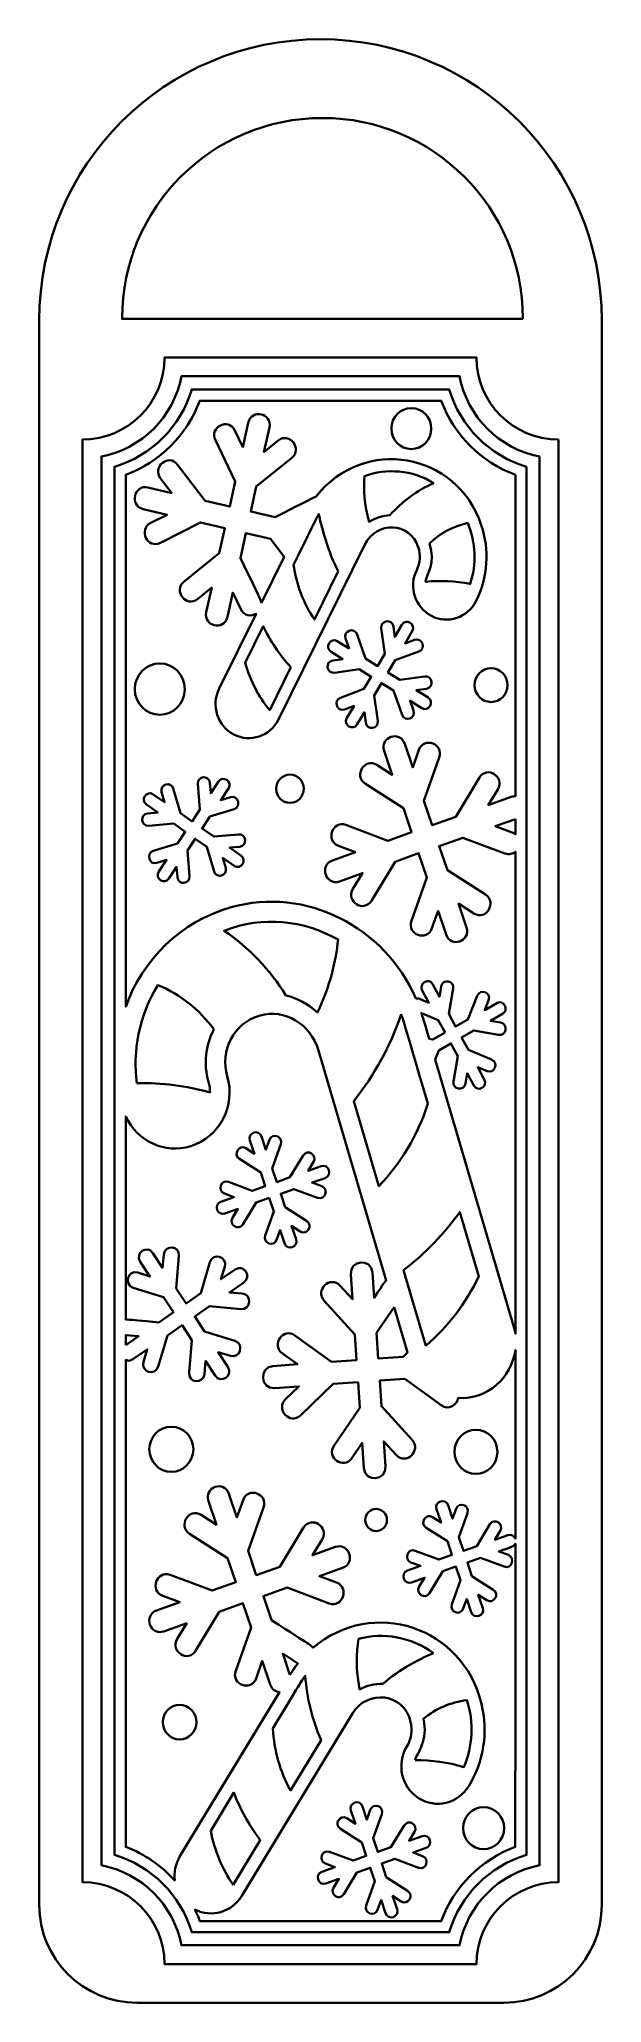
# Model space of a CAD drawing. Header units: inches. Extents: x 0.07 to 0.93, y -3 to 0.
import ezdxf

# ---------------------------------------------------------------- set-up
doc = ezdxf.new("R2010")
doc.units = ezdxf.units.IN
doc.header["$MEASUREMENT"] = 0
doc.layers.add('6 Christmas Keychain', color=7, linetype='Continuous', lineweight=0)

msp = doc.modelspace()

# ---------------------------------------------------------------- linework, layer by layer
at = {"layer": '6 Christmas Keychain', "color": 240, "lineweight": 35, "true_color": 0xe6203f}
for points, knots in [([(0.5, 0), (0.5, 0), (0.5, 0), (0.5, 0), (0.2628, 0), (0.0705, -0.1923), (0.0705, -0.4295), (0.0705, -0.4295), (0.0705, -2.8506), (0.0705, -2.8506), (0.0705, -2.9331), (0.1374, -3), (0.2199, -3), (0.2199, -3), (0.7801, -3), (0.7801, -3), (0.8626, -3), (0.9295, -2.9331), (0.9295, -2.8506), (0.9295, -2.8506), (0.9295, -0.4295), (0.9295, -0.4295), (0.9295, -0.1923), (0.7372, 0), (0.5, 0)], [0, 0, 0, 0, 1, 1, 1, 2, 2, 2, 3, 3, 3, 4, 4, 4, 5, 5, 5, 6, 6, 6, 7, 7, 7, 8, 8, 8, 8]), ([(0.8091, -0.4274), (0.8091, -0.4274), (0.1971, -0.4274), (0.1971, -0.4274), (0.1971, -0.427), (0.1971, -0.4267), (0.1971, -0.4263), (0.1971, -0.2573), (0.3341, -0.1203), (0.5031, -0.1203), (0.6721, -0.1203), (0.8091, -0.2573), (0.8091, -0.4263), (0.8091, -0.4267), (0.8091, -0.427), (0.8091, -0.4274)], [0, 0, 0, 0, 1, 1, 1, 2, 2, 2, 3, 3, 3, 4, 4, 4, 5, 5, 5, 5])]:
    msp.add_open_spline(points, degree=3, knots=knots, dxfattribs=at)
at = {"layer": '6 Christmas Keychain', "color": 18, "lineweight": 35, "true_color": 0x000000}
for points, knots in [([(0.8633, -0.6115), (0.8633, -0.6115), (0.8633, -2.8159), (0.8633, -2.8159), (0.7943, -2.8159), (0.7383, -2.8719), (0.7383, -2.9409), (0.7383, -2.9409), (0.2617, -2.9409), (0.2617, -2.9409), (0.2617, -2.8719), (0.2057, -2.8159), (0.1367, -2.8159), (0.1367, -2.8159), (0.1367, -0.6115), (0.1367, -0.6115), (0.2057, -0.6115), (0.2617, -0.5555), (0.2617, -0.4864), (0.2617, -0.4864), (0.7383, -0.4864), (0.7383, -0.4864), (0.7383, -0.5555), (0.7943, -0.6115), (0.8633, -0.6115)], [0, 0, 0, 0, 1, 1, 1, 2, 2, 2, 3, 3, 3, 4, 4, 4, 5, 5, 5, 6, 6, 6, 7, 7, 7, 8, 8, 8, 8]), ([(0.8347, -0.6374), (0.773, -0.6257), (0.7241, -0.5769), (0.7124, -0.515), (0.7124, -0.515), (0.2876, -0.515), (0.2876, -0.515), (0.2759, -0.5769), (0.2271, -0.6257), (0.1653, -0.6374), (0.1653, -0.6374), (0.1653, -2.79), (0.1653, -2.79), (0.2271, -2.8017), (0.2759, -2.8505), (0.2876, -2.9123), (0.2876, -2.9123), (0.7124, -2.9123), (0.7124, -2.9123), (0.7241, -2.8505), (0.773, -2.8017), (0.8347, -2.79), (0.8347, -2.79), (0.8347, -0.6374), (0.8347, -0.6374)], [0, 0, 0, 0, 1, 1, 1, 2, 2, 2, 3, 3, 3, 4, 4, 4, 5, 5, 5, 6, 6, 6, 7, 7, 7, 8, 8, 8, 8]), ([(0.8147, -0.6531), (0.8147, -0.6531), (0.8147, -2.7742), (0.8147, -2.7742), (0.7582, -2.7908), (0.7132, -2.8358), (0.6966, -2.8923), (0.6966, -2.8923), (0.3034, -2.8923), (0.3034, -2.8923), (0.2868, -2.8358), (0.2418, -2.7908), (0.1853, -2.7742), (0.1853, -2.7742), (0.1853, -0.6531), (0.1853, -0.6531), (0.2418, -0.6366), (0.2868, -0.5916), (0.3034, -0.5351), (0.3034, -0.5351), (0.6966, -0.5351), (0.6966, -0.5351), (0.7132, -0.5916), (0.7582, -0.6366), (0.8147, -0.6531)], [0, 0, 0, 0, 1, 1, 1, 2, 2, 2, 3, 3, 3, 4, 4, 4, 5, 5, 5, 6, 6, 6, 7, 7, 7, 8, 8, 8, 8]), ([(0.7976, -0.6655), (0.7455, -0.6462), (0.7036, -0.6043), (0.6843, -0.5522), (0.6843, -0.5522), (0.3157, -0.5522), (0.3157, -0.5522), (0.2964, -0.6043), (0.2545, -0.6462), (0.2025, -0.6655), (0.2025, -0.7566), (0.2025, -1.1077), (0.2025, -1.4783), (0.2282, -1.4067), (0.2858, -1.3481), (0.3636, -1.3262), (0.4775, -1.2941), (0.5978, -1.3558), (0.6457, -1.4656), (0.6493, -1.4648), (0.6513, -1.4662), (0.6656, -1.4721), (0.6656, -1.4721), (0.6554, -1.4533), (0.6554, -1.4533), (0.6495, -1.4424), (0.6657, -1.4331), (0.6716, -1.4441), (0.6716, -1.4441), (0.6818, -1.4629), (0.6818, -1.4629), (0.6818, -1.4629), (0.6845, -1.4472), (0.6845, -1.4472), (0.6866, -1.4349), (0.7048, -1.4382), (0.7027, -1.4505), (0.7027, -1.4505), (0.696, -1.4893), (0.696, -1.4893), (0.696, -1.4893), (0.7064, -1.5085), (0.7064, -1.5085), (0.7064, -1.5085), (0.7251, -1.4978), (0.7251, -1.4978), (0.7251, -1.4978), (0.7394, -1.4613), (0.7394, -1.4613), (0.744, -1.4496), (0.7612, -1.4568), (0.7566, -1.4684), (0.7566, -1.4684), (0.7508, -1.4832), (0.7508, -1.4832), (0.7508, -1.4832), (0.7691, -1.4727), (0.7691, -1.4727), (0.7798, -1.4666), (0.7888, -1.4832), (0.7781, -1.4893), (0.7781, -1.4893), (0.7598, -1.4998), (0.7598, -1.4998), (0.7598, -1.4998), (0.7751, -1.5025), (0.7751, -1.5025), (0.7871, -1.5047), (0.7839, -1.5234), (0.7719, -1.5213), (0.7719, -1.5213), (0.7341, -1.5144), (0.7341, -1.5144), (0.7341, -1.5144), (0.7154, -1.5251), (0.7154, -1.5251), (0.7154, -1.5251), (0.7258, -1.5443), (0.7258, -1.5443), (0.7258, -1.5443), (0.7614, -1.5589), (0.7614, -1.5589), (0.7727, -1.5636), (0.7658, -1.5812), (0.7545, -1.5766), (0.7545, -1.5766), (0.7401, -1.5706), (0.7401, -1.5706), (0.7401, -1.5706), (0.7502, -1.5894), (0.7502, -1.5894), (0.7562, -1.6004), (0.74, -1.6096), (0.7341, -1.5986), (0.7341, -1.5986), (0.7239, -1.5798), (0.7239, -1.5798), (0.7239, -1.5798), (0.7212, -1.5955), (0.7212, -1.5955), (0.7191, -1.6079), (0.7009, -1.6046), (0.703, -1.5922), (0.703, -1.5922), (0.7096, -1.5535), (0.7096, -1.5535), (0.7096, -1.5535), (0.6992, -1.5343), (0.6992, -1.5343), (0.6992, -1.5343), (0.6805, -1.545), (0.6805, -1.545), (0.6805, -1.545), (0.6752, -1.5586), (0.6752, -1.5586), (0.6752, -1.5586), (0.795, -1.9658), (0.795, -1.9658), (0.7962, -1.9698), (0.797, -1.9738), (0.7976, -1.9778), (0.7976, -1.7384), (0.7976, -1.4806), (0.7976, -1.2413), (0.7936, -1.2448), (0.7881, -1.2463), (0.7816, -1.2439), (0.7816, -1.2439), (0.7173, -1.2199), (0.7173, -1.2199), (0.7173, -1.2199), (0.6812, -1.2327), (0.6812, -1.2327), (0.6812, -1.2327), (0.6937, -1.2697), (0.6937, -1.2697), (0.6937, -1.2697), (0.7518, -1.3068), (0.7518, -1.3068), (0.7703, -1.3187), (0.7528, -1.3475), (0.7343, -1.3357), (0.7343, -1.3357), (0.7108, -1.3206), (0.7108, -1.3206), (0.7108, -1.3206), (0.723, -1.3569), (0.723, -1.3569), (0.7301, -1.3781), (0.6989, -1.3892), (0.6917, -1.368), (0.6917, -1.368), (0.6795, -1.3317), (0.6795, -1.3317), (0.6795, -1.3317), (0.6701, -1.3584), (0.6701, -1.3584), (0.6626, -1.3795), (0.6315, -1.3679), (0.639, -1.3468), (0.639, -1.3468), (0.6624, -1.2808), (0.6624, -1.2808), (0.6624, -1.2808), (0.6499, -1.2437), (0.6499, -1.2437), (0.6499, -1.2437), (0.6138, -1.2566), (0.6138, -1.2566), (0.6138, -1.2566), (0.5777, -1.3162), (0.5777, -1.3162), (0.5661, -1.3353), (0.5381, -1.3173), (0.5496, -1.2983), (0.5496, -1.2983), (0.5642, -1.2741), (0.5642, -1.2741), (0.5642, -1.2741), (0.5289, -1.2867), (0.5289, -1.2867), (0.5082, -1.294), (0.4974, -1.2619), (0.5181, -1.2546), (0.5181, -1.2546), (0.5534, -1.2421), (0.5534, -1.2421), (0.5534, -1.2421), (0.5274, -1.2324), (0.5274, -1.2324), (0.5069, -1.2247), (0.5182, -1.1928), (0.5387, -1.2004), (0.5387, -1.2004), (0.603, -1.2245), (0.603, -1.2245), (0.603, -1.2245), (0.6391, -1.2117), (0.6391, -1.2117), (0.6391, -1.2117), (0.6267, -1.1746), (0.6267, -1.1746), (0.6267, -1.1746), (0.5685, -1.1375), (0.5685, -1.1375), (0.55, -1.1256), (0.5675, -1.0969), (0.586, -1.1087), (0.586, -1.1087), (0.6095, -1.1237), (0.6095, -1.1237), (0.6095, -1.1237), (0.5973, -1.0874), (0.5973, -1.0874), (0.5902, -1.0662), (0.6214, -1.0551), (0.6286, -1.0763), (0.6286, -1.0763), (0.6408, -1.1126), (0.6408, -1.1126), (0.6408, -1.1126), (0.6502, -1.0859), (0.6502, -1.0859), (0.6577, -1.0649), (0.6888, -1.0764), (0.6813, -1.0975), (0.6813, -1.0975), (0.6579, -1.1635), (0.6579, -1.1635), (0.6579, -1.1635), (0.6704, -1.2006), (0.6704, -1.2006), (0.6704, -1.2006), (0.7065, -1.1878), (0.7065, -1.1878), (0.7065, -1.1878), (0.7426, -1.1281), (0.7426, -1.1281), (0.7542, -1.1091), (0.7822, -1.1271), (0.7707, -1.1461), (0.7707, -1.1461), (0.7561, -1.1702), (0.7561, -1.1702), (0.7561, -1.1702), (0.7914, -1.1577), (0.7914, -1.1577), (0.7936, -1.1569), (0.7956, -1.1566), (0.7976, -1.1567), (0.7976, -0.9728), (0.7976, -0.803), (0.7976, -0.6655)], [0, 0, 0, 0, 1, 1, 1, 2, 2, 2, 3, 3, 3, 4, 4, 4, 5, 5, 5, 6, 6, 6, 7, 7, 7, 8, 8, 8, 9, 9, 9, 10, 10, 10, 11, 11, 11, 12, 12, 12, 13, 13, 13, 14, 14, 14, 15, 15, 15, 16, 16, 16, 17, 17, 17, 18, 18, 18, 19, 19, 19, 20, 20, 20, 21, 21, 21, 22, 22, 22, 23, 23, 23, 24, 24, 24, 25, 25, 25, 26, 26, 26, 27, 27, 27, 28, 28, 28, 29, 29, 29, 30, 30, 30, 31, 31, 31, 32, 32, 32, 33, 33, 33, 34, 34, 34, 35, 35, 35, 36, 36, 36, 37, 37, 37, 38, 38, 38, 39, 39, 39, 40, 40, 40, 41, 41, 41, 42, 42, 42, 43, 43, 43, 44, 44, 44, 45, 45, 45, 46, 46, 46, 47, 47, 47, 48, 48, 48, 49, 49, 49, 50, 50, 50, 51, 51, 51, 52, 52, 52, 53, 53, 53, 54, 54, 54, 55, 55, 55, 56, 56, 56, 57, 57, 57, 58, 58, 58, 59, 59, 59, 60, 60, 60, 61, 61, 61, 62, 62, 62, 63, 63, 63, 64, 64, 64, 65, 65, 65, 66, 66, 66, 67, 67, 67, 68, 68, 68, 69, 69, 69, 70, 70, 70, 71, 71, 71, 72, 72, 72, 73, 73, 73, 74, 74, 74, 75, 75, 75, 76, 76, 76, 77, 77, 77, 78, 78, 78, 79, 79, 79, 80, 80, 80, 81, 81, 81, 82, 82, 82, 83, 83, 83, 84, 84, 84, 84]), ([(0.7455, -0.7422), (0.7584, -0.7806), (0.7556, -0.8218), (0.7377, -0.8581), (0.725, -0.8838), (0.6944, -0.8941), (0.6694, -0.8811), (0.6444, -0.8681), (0.6343, -0.8367), (0.647, -0.811), (0.6524, -0.8), (0.6532, -0.7876), (0.6494, -0.776), (0.6366, -0.7376), (0.5857, -0.7354), (0.5675, -0.7722), (0.5675, -0.7722), (0.4359, -1.0392), (0.4359, -1.0392), (0.4232, -1.0649), (0.3926, -1.0752), (0.3676, -1.0622), (0.3426, -1.0493), (0.3325, -1.0178), (0.3452, -0.9921), (0.3452, -0.9921), (0.4016, -0.8777), (0.4016, -0.8777), (0.3941, -0.8822), (0.3834, -0.8814), (0.3784, -0.8708), (0.3784, -0.8708), (0.3661, -0.8453), (0.3661, -0.8453), (0.3661, -0.8453), (0.3578, -0.8827), (0.3578, -0.8827), (0.353, -0.9046), (0.3207, -0.8971), (0.3256, -0.8752), (0.3256, -0.8752), (0.3339, -0.8378), (0.3339, -0.8378), (0.3339, -0.8378), (0.3121, -0.8554), (0.3121, -0.8554), (0.295, -0.8692), (0.2745, -0.8425), (0.2917, -0.8286), (0.2917, -0.8286), (0.3455, -0.7853), (0.3455, -0.7853), (0.3455, -0.7853), (0.354, -0.747), (0.354, -0.747), (0.354, -0.747), (0.3167, -0.7383), (0.3167, -0.7383), (0.3167, -0.7383), (0.2554, -0.7694), (0.2554, -0.7694), (0.2358, -0.7793), (0.2212, -0.7488), (0.2407, -0.739), (0.2407, -0.739), (0.2656, -0.7264), (0.2656, -0.7264), (0.2656, -0.7264), (0.2291, -0.7179), (0.2291, -0.7179), (0.2078, -0.7129), (0.2151, -0.6798), (0.2364, -0.6848), (0.2364, -0.6848), (0.2729, -0.6933), (0.2729, -0.6933), (0.2729, -0.6933), (0.2558, -0.6709), (0.2558, -0.6709), (0.2423, -0.6534), (0.2683, -0.6323), (0.2818, -0.65), (0.2818, -0.65), (0.3241, -0.7052), (0.3241, -0.7052), (0.3241, -0.7052), (0.3613, -0.7139), (0.3613, -0.7139), (0.3613, -0.7139), (0.3698, -0.6757), (0.3698, -0.6757), (0.3698, -0.6757), (0.3395, -0.6127), (0.3395, -0.6127), (0.3299, -0.5925), (0.3595, -0.5776), (0.3692, -0.5977), (0.3692, -0.5977), (0.3814, -0.6232), (0.3814, -0.6232), (0.3814, -0.6232), (0.3897, -0.5858), (0.3897, -0.5858), (0.3946, -0.5638), (0.4268, -0.5714), (0.4219, -0.5933), (0.4219, -0.5933), (0.4137, -0.6307), (0.4137, -0.6307), (0.4137, -0.6307), (0.4354, -0.6131), (0.4354, -0.6131), (0.4526, -0.5993), (0.473, -0.626), (0.4559, -0.6399), (0.4559, -0.6399), (0.402, -0.6832), (0.402, -0.6832), (0.402, -0.6832), (0.3936, -0.7215), (0.3936, -0.7215), (0.3936, -0.7215), (0.4308, -0.7301), (0.4308, -0.7301), (0.501, -0.6946), (0.4914, -0.6994), (0.4935, -0.6985), (0.5659, -0.6062), (0.7081, -0.63), (0.7455, -0.7422)], [0, 0, 0, 0, 1, 1, 1, 2, 2, 2, 3, 3, 3, 4, 4, 4, 5, 5, 5, 6, 6, 6, 7, 7, 7, 8, 8, 8, 9, 9, 9, 10, 10, 10, 11, 11, 11, 12, 12, 12, 13, 13, 13, 14, 14, 14, 15, 15, 15, 16, 16, 16, 17, 17, 17, 18, 18, 18, 19, 19, 19, 20, 20, 20, 21, 21, 21, 22, 22, 22, 23, 23, 23, 24, 24, 24, 25, 25, 25, 26, 26, 26, 27, 27, 27, 28, 28, 28, 29, 29, 29, 30, 30, 30, 31, 31, 31, 32, 32, 32, 33, 33, 33, 34, 34, 34, 35, 35, 35, 36, 36, 36, 37, 37, 37, 38, 38, 38, 39, 39, 39, 40, 40, 40, 41, 41, 41, 42, 42, 42, 43, 43, 43, 43]), ([(0.6387, -0.6261), (0.6555, -0.6261), (0.6692, -0.6121), (0.6692, -0.5948), (0.6692, -0.5775), (0.6555, -0.5635), (0.6387, -0.5635), (0.6219, -0.5635), (0.6082, -0.5775), (0.6082, -0.5948), (0.6082, -0.6121), (0.6219, -0.6261), (0.6387, -0.6261)], [0, 0, 0, 0, 1, 1, 1, 2, 2, 2, 3, 3, 3, 4, 4, 4, 4]), ([(0.6729, -0.6781), (0.6394, -0.6578), (0.6013, -0.6553), (0.567, -0.6674), (0.5657, -0.687), (0.5669, -0.7113), (0.5745, -0.7375), (0.584, -0.7313), (0.595, -0.7277), (0.6061, -0.7272), (0.6249, -0.7061), (0.6471, -0.6896), (0.6729, -0.6781)], [0, 0, 0, 0, 1, 1, 1, 2, 2, 2, 3, 3, 3, 4, 4, 4, 4]), ([(0.5271, -0.8129), (0.5123, -0.7854), (0.4997, -0.7393), (0.4974, -0.7253), (0.4938, -0.7315), (0.4959, -0.7276), (0.4589, -0.8028), (0.4631, -0.8328), (0.4738, -0.8615), (0.4907, -0.8867), (0.4907, -0.8867), (0.5271, -0.8129), (0.5271, -0.8129)], [0, 0, 0, 0, 1, 1, 1, 2, 2, 2, 3, 3, 3, 4, 4, 4, 4]), ([(0.7249, -0.739), (0.7023, -0.7441), (0.683, -0.7545), (0.6666, -0.7702), (0.6765, -0.8003), (0.6621, -0.8173), (0.6602, -0.8288), (0.6832, -0.8266), (0.7056, -0.8277), (0.7286, -0.8323), (0.7386, -0.8021), (0.7375, -0.7694), (0.7249, -0.739)], [0, 0, 0, 0, 1, 1, 1, 2, 2, 2, 3, 3, 3, 4, 4, 4, 4]), ([(0.4097, -0.8613), (0.4097, -0.8613), (0.4445, -0.7907), (0.4445, -0.7907), (0.4445, -0.7907), (0.4235, -0.7633), (0.4235, -0.7633), (0.4235, -0.7633), (0.3862, -0.7546), (0.3862, -0.7546), (0.3862, -0.7546), (0.3778, -0.7928), (0.3778, -0.7928), (0.4106, -0.8611), (0.409, -0.8569), (0.4097, -0.8613)], [0, 0, 0, 0, 1, 1, 1, 2, 2, 2, 3, 3, 3, 4, 4, 4, 5, 5, 5, 5]), ([(0.4548, -0.9596), (0.4368, -0.9396), (0.4231, -0.9187), (0.4125, -0.8968), (0.4125, -0.8968), (0.385, -0.9526), (0.385, -0.9526), (0.3925, -0.9795), (0.405, -1.0038), (0.4225, -1.025), (0.4225, -1.025), (0.4548, -0.9596), (0.4548, -0.9596)], [0, 0, 0, 0, 1, 1, 1, 2, 2, 2, 3, 3, 3, 4, 4, 4, 4]), ([(0.6591, -0.9735), (0.6591, -0.9735), (0.6212, -0.9789), (0.6212, -0.9789), (0.6212, -0.9789), (0.6029, -0.9675), (0.6029, -0.9675), (0.6029, -0.9675), (0.614, -0.9487), (0.614, -0.9487), (0.614, -0.9487), (0.65, -0.9355), (0.65, -0.9355), (0.6616, -0.9312), (0.6553, -0.9134), (0.6438, -0.9176), (0.6438, -0.9176), (0.6292, -0.923), (0.6292, -0.923), (0.6292, -0.923), (0.64, -0.9046), (0.64, -0.9046), (0.6464, -0.8938), (0.6306, -0.884), (0.6242, -0.8947), (0.6242, -0.8947), (0.6134, -0.9131), (0.6134, -0.9131), (0.6134, -0.9131), (0.6113, -0.8973), (0.6113, -0.8973), (0.6096, -0.8849), (0.5912, -0.8875), (0.5929, -0.9), (0.5929, -0.9), (0.5981, -0.9389), (0.5981, -0.9389), (0.5981, -0.9389), (0.5871, -0.9577), (0.5871, -0.9577), (0.5871, -0.9577), (0.5688, -0.9463), (0.5688, -0.9463), (0.5688, -0.9463), (0.5558, -0.9093), (0.5558, -0.9093), (0.5517, -0.8975), (0.5343, -0.9039), (0.5384, -0.9157), (0.5384, -0.9157), (0.5436, -0.9307), (0.5436, -0.9307), (0.5436, -0.9307), (0.5257, -0.9196), (0.5257, -0.9196), (0.5153, -0.913), (0.5057, -0.9293), (0.5161, -0.9358), (0.5161, -0.9358), (0.534, -0.9469), (0.534, -0.9469), (0.534, -0.9469), (0.5187, -0.9491), (0.5187, -0.9491), (0.5066, -0.9508), (0.5091, -0.9696), (0.5212, -0.968), (0.5212, -0.968), (0.5592, -0.9626), (0.5592, -0.9626), (0.5592, -0.9626), (0.5775, -0.9739), (0.5775, -0.9739), (0.5775, -0.9739), (0.5664, -0.9927), (0.5664, -0.9927), (0.5664, -0.9927), (0.5303, -1.006), (0.5303, -1.006), (0.5188, -1.0102), (0.5251, -1.0281), (0.5366, -1.0239), (0.5366, -1.0239), (0.5512, -1.0185), (0.5512, -1.0185), (0.5512, -1.0185), (0.5403, -1.0369), (0.5403, -1.0369), (0.534, -1.0476), (0.5498, -1.0575), (0.5562, -1.0467), (0.5562, -1.0467), (0.567, -1.0283), (0.567, -1.0283), (0.567, -1.0283), (0.5691, -1.0441), (0.5691, -1.0441), (0.5708, -1.0565), (0.5891, -1.054), (0.5875, -1.0415), (0.5875, -1.0415), (0.5822, -1.0026), (0.5822, -1.0026), (0.5822, -1.0026), (0.5933, -0.9838), (0.5933, -0.9838), (0.5933, -0.9838), (0.6116, -0.9952), (0.6116, -0.9952), (0.6116, -0.9952), (0.6245, -1.0322), (0.6245, -1.0322), (0.6287, -1.044), (0.6461, -1.0375), (0.642, -1.0258), (0.642, -1.0258), (0.6367, -1.0108), (0.6367, -1.0108), (0.6367, -1.0108), (0.6546, -1.0219), (0.6546, -1.0219), (0.6651, -1.0284), (0.6747, -1.0122), (0.6642, -1.0057), (0.6642, -1.0057), (0.6463, -0.9945), (0.6463, -0.9945), (0.6463, -0.9945), (0.6617, -0.9924), (0.6617, -0.9924), (0.6738, -0.9907), (0.6713, -0.9718), (0.6591, -0.9735)], [0, 0, 0, 0, 1, 1, 1, 2, 2, 2, 3, 3, 3, 4, 4, 4, 5, 5, 5, 6, 6, 6, 7, 7, 7, 8, 8, 8, 9, 9, 9, 10, 10, 10, 11, 11, 11, 12, 12, 12, 13, 13, 13, 14, 14, 14, 15, 15, 15, 16, 16, 16, 17, 17, 17, 18, 18, 18, 19, 19, 19, 20, 20, 20, 21, 21, 21, 22, 22, 22, 23, 23, 23, 24, 24, 24, 25, 25, 25, 26, 26, 26, 27, 27, 27, 28, 28, 28, 29, 29, 29, 30, 30, 30, 31, 31, 31, 32, 32, 32, 33, 33, 33, 34, 34, 34, 35, 35, 35, 36, 36, 36, 37, 37, 37, 38, 38, 38, 39, 39, 39, 40, 40, 40, 41, 41, 41, 42, 42, 42, 43, 43, 43, 44, 44, 44, 44]), ([(0.2928, -0.993), (0.2928, -0.9713), (0.2756, -0.9537), (0.2545, -0.9537), (0.2334, -0.9537), (0.2163, -0.9713), (0.2163, -0.993), (0.2163, -1.0146), (0.2334, -1.0322), (0.2545, -1.0322), (0.2756, -1.0322), (0.2928, -1.0146), (0.2928, -0.993)], [0, 0, 0, 0, 1, 1, 1, 2, 2, 2, 3, 3, 3, 4, 4, 4, 4]), ([(0.7353, -0.9868), (0.7353, -1.001), (0.7466, -1.0126), (0.7605, -1.0126), (0.7744, -1.0126), (0.7856, -1.001), (0.7856, -0.9868), (0.7856, -0.9725), (0.7744, -0.9609), (0.7605, -0.9609), (0.7466, -0.9609), (0.7353, -0.9725), (0.7353, -0.9868)], [0, 0, 0, 0, 1, 1, 1, 2, 2, 2, 3, 3, 3, 4, 4, 4, 4]), ([(0.375, -1.2148), (0.375, -1.2148), (0.3369, -1.2181), (0.3369, -1.2181), (0.3369, -1.2181), (0.3192, -1.2058), (0.3192, -1.2058), (0.3192, -1.2058), (0.3312, -1.1876), (0.3312, -1.1876), (0.3312, -1.1876), (0.3679, -1.1763), (0.3679, -1.1763), (0.3796, -1.1727), (0.3743, -1.1545), (0.3626, -1.1581), (0.3626, -1.1581), (0.3477, -1.1627), (0.3477, -1.1627), (0.3477, -1.1627), (0.3595, -1.1449), (0.3595, -1.1449), (0.3664, -1.1345), (0.3511, -1.1238), (0.3442, -1.1342), (0.3442, -1.1342), (0.3324, -1.152), (0.3324, -1.152), (0.3324, -1.152), (0.3311, -1.1361), (0.3311, -1.1361), (0.3301, -1.1237), (0.3117, -1.1252), (0.3127, -1.1377), (0.3127, -1.1377), (0.3159, -1.1769), (0.3159, -1.1769), (0.3159, -1.1769), (0.3039, -1.1951), (0.3039, -1.1951), (0.3039, -1.1951), (0.2862, -1.1827), (0.2862, -1.1827), (0.2862, -1.1827), (0.2752, -1.145), (0.2752, -1.145), (0.2717, -1.133), (0.2539, -1.1385), (0.2574, -1.1505), (0.2574, -1.1505), (0.2619, -1.1658), (0.2619, -1.1658), (0.2619, -1.1658), (0.2446, -1.1537), (0.2446, -1.1537), (0.2345, -1.1466), (0.2241, -1.1623), (0.2342, -1.1694), (0.2342, -1.1694), (0.2515, -1.1815), (0.2515, -1.1815), (0.2515, -1.1815), (0.236, -1.1828), (0.236, -1.1828), (0.2239, -1.1838), (0.2254, -1.2028), (0.2376, -1.2017), (0.2376, -1.2017), (0.2758, -1.1984), (0.2758, -1.1984), (0.2758, -1.1984), (0.2934, -1.2108), (0.2934, -1.2108), (0.2934, -1.2108), (0.2814, -1.2289), (0.2814, -1.2289), (0.2814, -1.2289), (0.2447, -1.2402), (0.2447, -1.2402), (0.233, -1.2438), (0.2384, -1.262), (0.25, -1.2584), (0.25, -1.2584), (0.2649, -1.2538), (0.2649, -1.2538), (0.2649, -1.2538), (0.2531, -1.2716), (0.2531, -1.2716), (0.2462, -1.282), (0.2615, -1.2927), (0.2684, -1.2823), (0.2684, -1.2823), (0.2802, -1.2645), (0.2802, -1.2645), (0.2802, -1.2645), (0.2815, -1.2804), (0.2815, -1.2804), (0.2825, -1.2929), (0.301, -1.2913), (0.3, -1.2788), (0.3, -1.2788), (0.2967, -1.2396), (0.2967, -1.2396), (0.2967, -1.2396), (0.3088, -1.2215), (0.3088, -1.2215), (0.3088, -1.2215), (0.3264, -1.2338), (0.3264, -1.2338), (0.3264, -1.2338), (0.3374, -1.2715), (0.3374, -1.2715), (0.341, -1.2835), (0.3587, -1.278), (0.3552, -1.266), (0.3552, -1.266), (0.3507, -1.2508), (0.3507, -1.2508), (0.3507, -1.2508), (0.368, -1.2629), (0.368, -1.2629), (0.3781, -1.27), (0.3886, -1.2542), (0.3784, -1.2472), (0.3784, -1.2472), (0.3611, -1.2351), (0.3611, -1.2351), (0.3611, -1.2351), (0.3766, -1.2337), (0.3766, -1.2337), (0.3887, -1.2327), (0.3872, -1.2138), (0.375, -1.2148)], [0, 0, 0, 0, 1, 1, 1, 2, 2, 2, 3, 3, 3, 4, 4, 4, 5, 5, 5, 6, 6, 6, 7, 7, 7, 8, 8, 8, 9, 9, 9, 10, 10, 10, 11, 11, 11, 12, 12, 12, 13, 13, 13, 14, 14, 14, 15, 15, 15, 16, 16, 16, 17, 17, 17, 18, 18, 18, 19, 19, 19, 20, 20, 20, 21, 21, 21, 22, 22, 22, 23, 23, 23, 24, 24, 24, 25, 25, 25, 26, 26, 26, 27, 27, 27, 28, 28, 28, 29, 29, 29, 30, 30, 30, 31, 31, 31, 32, 32, 32, 33, 33, 33, 34, 34, 34, 35, 35, 35, 36, 36, 36, 37, 37, 37, 38, 38, 38, 39, 39, 39, 40, 40, 40, 41, 41, 41, 42, 42, 42, 43, 43, 43, 44, 44, 44, 44]), ([(0.4534, -1.1235), (0.4418, -1.1235), (0.4324, -1.1332), (0.4324, -1.1451), (0.4324, -1.157), (0.4418, -1.1667), (0.4534, -1.1667), (0.465, -1.1667), (0.4744, -1.157), (0.4744, -1.1451), (0.4744, -1.1332), (0.465, -1.1235), (0.4534, -1.1235)], [0, 0, 0, 0, 1, 1, 1, 2, 2, 2, 3, 3, 3, 4, 4, 4, 4]), ([(0.7976, -1.1914), (0.7976, -1.1914), (0.7669, -1.2023), (0.7669, -1.2023), (0.7669, -1.2023), (0.7929, -1.212), (0.7929, -1.212), (0.7947, -1.2127), (0.7962, -1.2136), (0.7976, -1.2146), (0.7976, -1.2069), (0.7976, -1.1991), (0.7976, -1.1914)], [0, 0, 0, 0, 1, 1, 1, 2, 2, 2, 3, 3, 3, 4, 4, 4, 4]), ([(0.4471, -1.4609), (0.4649, -1.465), (0.4815, -1.474), (0.4952, -1.4869), (0.5148, -1.4467), (0.5235, -1.4078), (0.5268, -1.3757), (0.4748, -1.346), (0.4123, -1.339), (0.3528, -1.362), (0.3912, -1.3881), (0.4225, -1.4212), (0.4471, -1.4609)], [0, 0, 0, 0, 1, 1, 1, 2, 2, 2, 3, 3, 3, 4, 4, 4, 4]), ([(0.3372, -1.5127), (0.315, -1.4824), (0.2867, -1.4599), (0.2518, -1.445), (0.2228, -1.4906), (0.2128, -1.5483), (0.2197, -1.5948), (0.2582, -1.5941), (0.2947, -1.5989), (0.3313, -1.6092), (0.3313, -1.6039), (0.3306, -1.5985), (0.329, -1.5932), (0.3211, -1.5661), (0.324, -1.5375), (0.3372, -1.5127)], [0, 0, 0, 0, 1, 1, 1, 2, 2, 2, 3, 3, 3, 4, 4, 4, 5, 5, 5, 5]), ([(0.7976, -2.6456), (0.7976, -2.5496), (0.7976, -2.4308), (0.7976, -2.2985), (0.7955, -2.3033), (0.7919, -2.3035), (0.7723, -2.3104), (0.7723, -2.3104), (0.7869, -2.3159), (0.7869, -2.3159), (0.7983, -2.3201), (0.7921, -2.338), (0.7805, -2.3337), (0.7805, -2.3337), (0.7445, -2.3203), (0.7445, -2.3203), (0.7445, -2.3203), (0.7243, -2.3274), (0.7243, -2.3274), (0.7243, -2.3274), (0.7313, -2.3482), (0.7313, -2.3482), (0.7313, -2.3482), (0.7639, -2.3689), (0.7639, -2.3689), (0.7742, -2.3756), (0.7644, -2.3917), (0.7541, -2.3851), (0.7541, -2.3851), (0.7409, -2.3767), (0.7409, -2.3767), (0.7409, -2.3767), (0.7477, -2.397), (0.7477, -2.397), (0.7517, -2.4089), (0.7342, -2.4151), (0.7302, -2.4032), (0.7302, -2.4032), (0.7234, -2.3829), (0.7234, -2.3829), (0.7234, -2.3829), (0.7181, -2.3979), (0.7181, -2.3979), (0.7139, -2.4096), (0.6965, -2.4032), (0.7007, -2.3913), (0.7007, -2.3913), (0.7138, -2.3544), (0.7138, -2.3544), (0.7138, -2.3544), (0.7068, -2.3336), (0.7068, -2.3336), (0.7068, -2.3336), (0.6866, -2.3408), (0.6866, -2.3408), (0.6866, -2.3408), (0.6664, -2.3742), (0.6664, -2.3742), (0.6599, -2.3849), (0.6442, -2.3748), (0.6507, -2.3642), (0.6507, -2.3642), (0.6589, -2.3507), (0.6589, -2.3507), (0.6589, -2.3507), (0.6391, -2.3577), (0.6391, -2.3577), (0.6275, -2.3618), (0.6214, -2.3438), (0.633, -2.3397), (0.633, -2.3397), (0.6528, -2.3327), (0.6528, -2.3327), (0.6528, -2.3327), (0.6382, -2.3273), (0.6382, -2.3273), (0.6268, -2.323), (0.6331, -2.3051), (0.6446, -2.3094), (0.6446, -2.3094), (0.6806, -2.3228), (0.6806, -2.3228), (0.6806, -2.3228), (0.7008, -2.3157), (0.7008, -2.3157), (0.7008, -2.3157), (0.6938, -2.2949), (0.6938, -2.2949), (0.6938, -2.2949), (0.6613, -2.2742), (0.6613, -2.2742), (0.6509, -2.2675), (0.6607, -2.2514), (0.6711, -2.258), (0.6711, -2.258), (0.6842, -2.2664), (0.6842, -2.2664), (0.6842, -2.2664), (0.6774, -2.2461), (0.6774, -2.2461), (0.6734, -2.2342), (0.6909, -2.228), (0.6949, -2.2399), (0.6949, -2.2399), (0.7017, -2.2602), (0.7017, -2.2602), (0.7017, -2.2602), (0.707, -2.2453), (0.707, -2.2453), (0.7112, -2.2335), (0.7286, -2.24), (0.7244, -2.2518), (0.7244, -2.2518), (0.7113, -2.2887), (0.7113, -2.2887), (0.7113, -2.2887), (0.7183, -2.3095), (0.7183, -2.3095), (0.7183, -2.3095), (0.7385, -2.3023), (0.7385, -2.3023), (0.7385, -2.3023), (0.7587, -2.2689), (0.7587, -2.2689), (0.7652, -2.2583), (0.7809, -2.2683), (0.7745, -2.279), (0.7745, -2.279), (0.7663, -2.2925), (0.7663, -2.2925), (0.7663, -2.2925), (0.7861, -2.2855), (0.7861, -2.2855), (0.7917, -2.2835), (0.7959, -2.2867), (0.7976, -2.291), (0.7976, -2.2003), (0.7976, -2.1034), (0.7976, -2.0029), (0.7915, -2.0447), (0.7556, -2.0787), (0.7104, -2.076), (0.7082, -2.0867), (0.6962, -2.0955), (0.6845, -2.0872), (0.6845, -2.0872), (0.6286, -2.0468), (0.6286, -2.0468), (0.6286, -2.0468), (0.5904, -2.0495), (0.5904, -2.0495), (0.5904, -2.0495), (0.5931, -2.0886), (0.5931, -2.0886), (0.5931, -2.0886), (0.6398, -2.1399), (0.6398, -2.1399), (0.6547, -2.1564), (0.6305, -2.1795), (0.6156, -2.1631), (0.6156, -2.1631), (0.5967, -2.1423), (0.5967, -2.1423), (0.5967, -2.1423), (0.5993, -2.1806), (0.5993, -2.1806), (0.6009, -2.203), (0.5679, -2.2054), (0.5664, -2.183), (0.5664, -2.183), (0.5638, -2.1447), (0.5638, -2.1447), (0.5638, -2.1447), (0.5479, -2.168), (0.5479, -2.168), (0.5354, -2.1863), (0.5082, -2.1669), (0.5208, -2.1485), (0.5208, -2.1485), (0.5601, -2.091), (0.5601, -2.091), (0.5601, -2.091), (0.5574, -2.0519), (0.5574, -2.0519), (0.5574, -2.0519), (0.5193, -2.0546), (0.5193, -2.0546), (0.5193, -2.0546), (0.4694, -2.1026), (0.4694, -2.1026), (0.4533, -2.1179), (0.4308, -2.093), (0.4467, -2.0777), (0.4467, -2.0777), (0.467, -2.0583), (0.467, -2.0583), (0.467, -2.0583), (0.4297, -2.061), (0.4297, -2.061), (0.4079, -2.0626), (0.4056, -2.0287), (0.4274, -2.0272), (0.4274, -2.0272), (0.4647, -2.0245), (0.4647, -2.0245), (0.4647, -2.0245), (0.442, -2.0082), (0.442, -2.0082), (0.4242, -1.9953), (0.4431, -1.9675), (0.461, -1.9804), (0.461, -1.9804), (0.517, -2.0207), (0.517, -2.0207), (0.517, -2.0207), (0.5551, -2.018), (0.5551, -2.018), (0.5551, -2.018), (0.5525, -1.9789), (0.5525, -1.9789), (0.5525, -1.9789), (0.5057, -1.9276), (0.5057, -1.9276), (0.4908, -1.9111), (0.515, -1.888), (0.5299, -1.9044), (0.5299, -1.9044), (0.5488, -1.9252), (0.5488, -1.9252), (0.5488, -1.9252), (0.5462, -1.8869), (0.5462, -1.8869), (0.5447, -1.8645), (0.5777, -1.8621), (0.5792, -1.8845), (0.5792, -1.8845), (0.5818, -1.9228), (0.5818, -1.9228), (0.5984, -1.8985), (0.5981, -1.8986), (0.6003, -1.8965), (0.6003, -1.8965), (0.4968, -1.5449), (0.4968, -1.5449), (0.4851, -1.5049), (0.4451, -1.4809), (0.4078, -1.4914), (0.3665, -1.5033), (0.3463, -1.5461), (0.3576, -1.5843), (0.3709, -1.6295), (0.3459, -1.6774), (0.3018, -1.6911), (0.2619, -1.7035), (0.2199, -1.6835), (0.2025, -1.6459), (0.2025, -1.7527), (0.2025, -1.8581), (0.2025, -1.9564), (0.206, -1.956), (0.1958, -1.9553), (0.253, -1.9605), (0.253, -1.9605), (0.2754, -1.945), (0.2754, -1.945), (0.2754, -1.945), (0.2603, -1.922), (0.2603, -1.922), (0.2603, -1.922), (0.214, -1.9075), (0.214, -1.9075), (0.1992, -1.9029), (0.206, -1.8799), (0.2208, -1.8845), (0.2208, -1.8845), (0.2395, -1.8904), (0.2395, -1.8904), (0.2395, -1.8904), (0.2247, -1.8679), (0.2247, -1.8679), (0.216, -1.8547), (0.2354, -1.8413), (0.2441, -1.8545), (0.2441, -1.8545), (0.2589, -1.877), (0.2589, -1.877), (0.2589, -1.877), (0.2606, -1.8569), (0.2606, -1.8569), (0.262, -1.8412), (0.2853, -1.8432), (0.2839, -1.859), (0.2839, -1.859), (0.2797, -1.9085), (0.2797, -1.9085), (0.2797, -1.9085), (0.2948, -1.9315), (0.2948, -1.9315), (0.2948, -1.9315), (0.3172, -1.916), (0.3172, -1.916), (0.3172, -1.916), (0.3312, -1.8684), (0.3312, -1.8684), (0.3358, -1.8532), (0.3581, -1.8603), (0.3537, -1.8754), (0.3537, -1.8754), (0.3479, -1.8947), (0.3479, -1.8947), (0.3479, -1.8947), (0.3699, -1.8795), (0.3699, -1.8795), (0.3827, -1.8706), (0.3958, -1.8905), (0.383, -1.8994), (0.383, -1.8994), (0.361, -1.9146), (0.361, -1.9146), (0.361, -1.9146), (0.3806, -1.9163), (0.3806, -1.9163), (0.3959, -1.9177), (0.3939, -1.9416), (0.3785, -1.9403), (0.3785, -1.9403), (0.3303, -1.9359), (0.3303, -1.9359), (0.3303, -1.9359), (0.3079, -1.9514), (0.3079, -1.9514), (0.3079, -1.9514), (0.323, -1.9744), (0.323, -1.9744), (0.323, -1.9744), (0.3693, -1.9888), (0.3693, -1.9888), (0.3841, -1.9935), (0.3773, -2.0164), (0.3625, -2.0118), (0.3625, -2.0118), (0.3438, -2.006), (0.3438, -2.006), (0.3438, -2.006), (0.3586, -2.0285), (0.3586, -2.0285), (0.3672, -2.0416), (0.3479, -2.0551), (0.3392, -2.0419), (0.3392, -2.0419), (0.3244, -2.0194), (0.3244, -2.0194), (0.3244, -2.0194), (0.3227, -2.0394), (0.3227, -2.0394), (0.3213, -2.0552), (0.298, -2.0532), (0.2994, -2.0373), (0.2994, -2.0373), (0.3036, -1.9878), (0.3036, -1.9878), (0.3036, -1.9878), (0.2885, -1.9648), (0.2885, -1.9648), (0.2885, -1.9648), (0.2661, -1.9804), (0.2661, -1.9804), (0.2661, -1.9804), (0.252, -2.0279), (0.252, -2.0279), (0.2475, -2.0431), (0.2251, -2.0361), (0.2296, -2.0209), (0.2296, -2.0209), (0.2354, -2.0017), (0.2354, -2.0017), (0.2354, -2.0017), (0.2134, -2.0169), (0.2134, -2.0169), (0.2095, -2.0196), (0.2057, -2.0195), (0.2025, -2.0179), (0.2025, -2.2378), (0.2025, -2.4131), (0.2025, -2.4724), (0.2025, -2.4724), (0.2025, -2.4724), (0.2025, -2.4724), (0.2025, -2.4724), (0.2025, -2.7619), (0.2025, -2.7619), (0.2313, -2.7726), (0.2569, -2.7905), (0.2775, -2.8131), (0.2761, -2.8006), (0.2783, -2.7877), (0.2853, -2.7763), (0.2853, -2.7763), (0.4375, -2.5253), (0.4375, -2.5253), (0.4316, -2.525), (0.4259, -2.5216), (0.4233, -2.514), (0.4233, -2.514), (0.4111, -2.4777), (0.4111, -2.4777), (0.4111, -2.4777), (0.4017, -2.5044), (0.4017, -2.5044), (0.3942, -2.5254), (0.3631, -2.5139), (0.3705, -2.4928), (0.3705, -2.4928), (0.394, -2.4268), (0.394, -2.4268), (0.394, -2.4268), (0.3815, -2.3897), (0.3815, -2.3897), (0.3815, -2.3897), (0.3454, -2.4025), (0.3454, -2.4025), (0.3454, -2.4025), (0.3093, -2.4622), (0.3093, -2.4622), (0.2977, -2.4812), (0.2697, -2.4632), (0.2812, -2.4442), (0.2812, -2.4442), (0.2958, -2.4201), (0.2958, -2.4201), (0.2958, -2.4201), (0.2605, -2.4326), (0.2605, -2.4326), (0.2398, -2.44), (0.229, -2.4079), (0.2497, -2.4006), (0.2497, -2.4006), (0.285, -2.388), (0.285, -2.388), (0.285, -2.388), (0.259, -2.3783), (0.259, -2.3783), (0.2385, -2.3707), (0.2497, -2.3388), (0.2703, -2.3464), (0.2703, -2.3464), (0.3346, -2.3704), (0.3346, -2.3704), (0.3346, -2.3704), (0.3707, -2.3576), (0.3707, -2.3576), (0.3707, -2.3576), (0.3582, -2.3206), (0.3582, -2.3206), (0.3582, -2.3206), (0.3001, -2.2835), (0.3001, -2.2835), (0.2816, -2.2716), (0.2991, -2.2428), (0.3176, -2.2546), (0.3176, -2.2546), (0.3411, -2.2697), (0.3411, -2.2697), (0.3411, -2.2697), (0.3289, -2.2334), (0.3289, -2.2334), (0.3217, -2.2122), (0.353, -2.2011), (0.3601, -2.2223), (0.3601, -2.2223), (0.3724, -2.2586), (0.3724, -2.2586), (0.3724, -2.2586), (0.3818, -2.2319), (0.3818, -2.2319), (0.3893, -2.2109), (0.4204, -2.2224), (0.4129, -2.2435), (0.4129, -2.2435), (0.3895, -2.3095), (0.3895, -2.3095), (0.3895, -2.3095), (0.402, -2.3466), (0.402, -2.3466), (0.402, -2.3466), (0.4381, -2.3338), (0.4381, -2.3338), (0.4381, -2.3338), (0.4742, -2.2741), (0.4742, -2.2741), (0.4858, -2.2551), (0.5138, -2.273), (0.5023, -2.292), (0.5023, -2.292), (0.4876, -2.3162), (0.4876, -2.3162), (0.4876, -2.3162), (0.523, -2.3036), (0.523, -2.3036), (0.5437, -2.2963), (0.5545, -2.3284), (0.5338, -2.3357), (0.5338, -2.3357), (0.4984, -2.3483), (0.4984, -2.3483), (0.4984, -2.3483), (0.5245, -2.358), (0.5245, -2.358), (0.545, -2.3656), (0.5337, -2.3975), (0.5131, -2.3899), (0.5131, -2.3899), (0.4489, -2.3658), (0.4489, -2.3658), (0.4489, -2.3658), (0.4127, -2.3786), (0.4127, -2.3786), (0.4127, -2.3786), (0.4252, -2.4157), (0.4252, -2.4157), (0.4876, -2.4555), (0.4856, -2.4535), (0.4885, -2.4577), (0.5802, -2.3798), (0.7177, -2.4256), (0.7459, -2.5433), (0.7563, -2.5865), (0.7494, -2.6312), (0.7264, -2.669), (0.7102, -2.6958), (0.6758, -2.704), (0.6497, -2.6874), (0.6236, -2.6707), (0.6156, -2.6354), (0.6318, -2.6086), (0.6388, -2.5972), (0.6409, -2.5837), (0.6377, -2.5706), (0.6274, -2.5274), (0.572, -2.52), (0.5488, -2.5583), (0.5488, -2.5583), (0.3798, -2.8368), (0.3798, -2.8368), (0.3646, -2.8619), (0.3334, -2.8704), (0.3081, -2.8576), (0.3109, -2.8633), (0.3135, -2.8692), (0.3157, -2.8752), (0.3157, -2.8752), (0.6843, -2.8752), (0.6843, -2.8752), (0.7036, -2.8231), (0.7455, -2.7812), (0.7975, -2.7619), (0.7975, -2.7619), (0.7975, -2.7619), (0.7975, -2.7619), (0.7975, -2.7619), (0.7975, -2.6456), (0.7975, -2.6456), (0.7975, -2.6456), (0.7976, -2.6456), (0.7976, -2.6456)], [0, 0, 0, 0, 1, 1, 1, 2, 2, 2, 3, 3, 3, 4, 4, 4, 5, 5, 5, 6, 6, 6, 7, 7, 7, 8, 8, 8, 9, 9, 9, 10, 10, 10, 11, 11, 11, 12, 12, 12, 13, 13, 13, 14, 14, 14, 15, 15, 15, 16, 16, 16, 17, 17, 17, 18, 18, 18, 19, 19, 19, 20, 20, 20, 21, 21, 21, 22, 22, 22, 23, 23, 23, 24, 24, 24, 25, 25, 25, 26, 26, 26, 27, 27, 27, 28, 28, 28, 29, 29, 29, 30, 30, 30, 31, 31, 31, 32, 32, 32, 33, 33, 33, 34, 34, 34, 35, 35, 35, 36, 36, 36, 37, 37, 37, 38, 38, 38, 39, 39, 39, 40, 40, 40, 41, 41, 41, 42, 42, 42, 43, 43, 43, 44, 44, 44, 45, 45, 45, 46, 46, 46, 47, 47, 47, 48, 48, 48, 49, 49, 49, 50, 50, 50, 51, 51, 51, 52, 52, 52, 53, 53, 53, 54, 54, 54, 55, 55, 55, 56, 56, 56, 57, 57, 57, 58, 58, 58, 59, 59, 59, 60, 60, 60, 61, 61, 61, 62, 62, 62, 63, 63, 63, 64, 64, 64, 65, 65, 65, 66, 66, 66, 67, 67, 67, 68, 68, 68, 69, 69, 69, 70, 70, 70, 71, 71, 71, 72, 72, 72, 73, 73, 73, 74, 74, 74, 75, 75, 75, 76, 76, 76, 77, 77, 77, 78, 78, 78, 79, 79, 79, 80, 80, 80, 81, 81, 81, 82, 82, 82, 83, 83, 83, 84, 84, 84, 85, 85, 85, 86, 86, 86, 87, 87, 87, 88, 88, 88, 89, 89, 89, 90, 90, 90, 91, 91, 91, 92, 92, 92, 93, 93, 93, 94, 94, 94, 95, 95, 95, 96, 96, 96, 97, 97, 97, 98, 98, 98, 99, 99, 99, 100, 100, 100, 101, 101, 101, 102, 102, 102, 103, 103, 103, 104, 104, 104, 105, 105, 105, 106, 106, 106, 107, 107, 107, 108, 108, 108, 109, 109, 109, 110, 110, 110, 111, 111, 111, 112, 112, 112, 113, 113, 113, 114, 114, 114, 115, 115, 115, 116, 116, 116, 117, 117, 117, 118, 118, 118, 119, 119, 119, 120, 120, 120, 121, 121, 121, 122, 122, 122, 123, 123, 123, 124, 124, 124, 125, 125, 125, 126, 126, 126, 127, 127, 127, 128, 128, 128, 129, 129, 129, 130, 130, 130, 131, 131, 131, 132, 132, 132, 133, 133, 133, 134, 134, 134, 135, 135, 135, 136, 136, 136, 137, 137, 137, 138, 138, 138, 139, 139, 139, 140, 140, 140, 141, 141, 141, 142, 142, 142, 143, 143, 143, 144, 144, 144, 145, 145, 145, 146, 146, 146, 147, 147, 147, 148, 148, 148, 149, 149, 149, 150, 150, 150, 151, 151, 151, 152, 152, 152, 153, 153, 153, 154, 154, 154, 155, 155, 155, 156, 156, 156, 157, 157, 157, 158, 158, 158, 159, 159, 159, 160, 160, 160, 161, 161, 161, 162, 162, 162, 163, 163, 163, 164, 164, 164, 165, 165, 165, 166, 166, 166, 167, 167, 167, 168, 168, 168, 169, 169, 169, 170, 170, 170, 171, 171, 171, 172, 172, 172, 173, 173, 173, 174, 174, 174, 175, 175, 175, 176, 176, 176, 177, 177, 177, 178, 178, 178, 179, 179, 179, 180, 180, 180, 181, 181, 181, 182, 182, 182, 183, 183, 183, 184, 184, 184, 185, 185, 185, 186, 186, 186, 187, 187, 187, 188, 188, 188, 188]), ([(0.6232, -1.4898), (0.6065, -1.5386), (0.5824, -1.5826), (0.5508, -1.6226), (0.5508, -1.6226), (0.5891, -1.7526), (0.5891, -1.7526), (0.6226, -1.7177), (0.6483, -1.6747), (0.664, -1.6263), (0.6237, -1.4893), (0.6272, -1.5006), (0.6232, -1.4898)], [0, 0, 0, 0, 1, 1, 1, 2, 2, 2, 3, 3, 3, 4, 4, 4, 4]), ([(0.6902, -1.5177), (0.6902, -1.5177), (0.6799, -1.4985), (0.6799, -1.4985), (0.6799, -1.4985), (0.6542, -1.4879), (0.6542, -1.4879), (0.6567, -1.4957), (0.6546, -1.4887), (0.666, -1.5273), (0.666, -1.5273), (0.6715, -1.5283), (0.6715, -1.5283), (0.6715, -1.5283), (0.6902, -1.5177), (0.6902, -1.5177)], [0, 0, 0, 0, 1, 1, 1, 2, 2, 2, 3, 3, 3, 4, 4, 4, 5, 5, 5, 5]), ([(0.4218, -1.7701), (0.4218, -1.7701), (0.4015, -1.7773), (0.4015, -1.7773), (0.4015, -1.7773), (0.3813, -1.8107), (0.3813, -1.8107), (0.3748, -1.8214), (0.3591, -1.8113), (0.3656, -1.8007), (0.3656, -1.8007), (0.3738, -1.7871), (0.3738, -1.7871), (0.3738, -1.7871), (0.354, -1.7942), (0.354, -1.7942), (0.3424, -1.7983), (0.3364, -1.7803), (0.3479, -1.7762), (0.3479, -1.7762), (0.3677, -1.7692), (0.3677, -1.7692), (0.3677, -1.7692), (0.3532, -1.7637), (0.3532, -1.7637), (0.3417, -1.7595), (0.348, -1.7416), (0.3595, -1.7459), (0.3595, -1.7459), (0.3955, -1.7593), (0.3955, -1.7593), (0.3955, -1.7593), (0.4157, -1.7522), (0.4157, -1.7522), (0.4157, -1.7522), (0.4087, -1.7314), (0.4087, -1.7314), (0.4087, -1.7314), (0.3762, -1.7107), (0.3762, -1.7107), (0.3658, -1.704), (0.3756, -1.6879), (0.386, -1.6945), (0.386, -1.6945), (0.3991, -1.7029), (0.3991, -1.7029), (0.3991, -1.7029), (0.3923, -1.6826), (0.3923, -1.6826), (0.3883, -1.6707), (0.4058, -1.6645), (0.4098, -1.6764), (0.4098, -1.6764), (0.4166, -1.6967), (0.4166, -1.6967), (0.4166, -1.6967), (0.4219, -1.6818), (0.4219, -1.6818), (0.4261, -1.67), (0.4435, -1.6764), (0.4394, -1.6883), (0.4394, -1.6883), (0.4262, -1.7252), (0.4262, -1.7252), (0.4262, -1.7252), (0.4332, -1.746), (0.4332, -1.746), (0.4332, -1.746), (0.4534, -1.7388), (0.4534, -1.7388), (0.4534, -1.7388), (0.4736, -1.7054), (0.4736, -1.7054), (0.4801, -1.6947), (0.4958, -1.7048), (0.4894, -1.7154), (0.4894, -1.7154), (0.4812, -1.729), (0.4812, -1.729), (0.4812, -1.729), (0.501, -1.7219), (0.501, -1.7219), (0.5126, -1.7178), (0.5186, -1.7358), (0.507, -1.7399), (0.507, -1.7399), (0.4872, -1.7469), (0.4872, -1.7469), (0.4872, -1.7469), (0.5018, -1.7523), (0.5018, -1.7523), (0.5133, -1.7566), (0.507, -1.7745), (0.4955, -1.7702), (0.4955, -1.7702), (0.4595, -1.7568), (0.4595, -1.7568), (0.4595, -1.7568), (0.4393, -1.7639), (0.4393, -1.7639), (0.4393, -1.7639), (0.4462, -1.7847), (0.4462, -1.7847), (0.4462, -1.7847), (0.4788, -1.8054), (0.4788, -1.8054), (0.4892, -1.8121), (0.4794, -1.8282), (0.469, -1.8216), (0.469, -1.8216), (0.4558, -1.8132), (0.4558, -1.8132), (0.4558, -1.8132), (0.4627, -1.8335), (0.4627, -1.8335), (0.4667, -1.8454), (0.4492, -1.8516), (0.4452, -1.8397), (0.4452, -1.8397), (0.4383, -1.8194), (0.4383, -1.8194), (0.4383, -1.8194), (0.433, -1.8343), (0.433, -1.8343), (0.4289, -1.8461), (0.4115, -1.8396), (0.4156, -1.8278), (0.4156, -1.8278), (0.4287, -1.7909), (0.4287, -1.7909), (0.4287, -1.7909), (0.4218, -1.7701), (0.4218, -1.7701)], [0, 0, 0, 0, 1, 1, 1, 2, 2, 2, 3, 3, 3, 4, 4, 4, 5, 5, 5, 6, 6, 6, 7, 7, 7, 8, 8, 8, 9, 9, 9, 10, 10, 10, 11, 11, 11, 12, 12, 12, 13, 13, 13, 14, 14, 14, 15, 15, 15, 16, 16, 16, 17, 17, 17, 18, 18, 18, 19, 19, 19, 20, 20, 20, 21, 21, 21, 22, 22, 22, 23, 23, 23, 24, 24, 24, 25, 25, 25, 26, 26, 26, 27, 27, 27, 28, 28, 28, 29, 29, 29, 30, 30, 30, 31, 31, 31, 32, 32, 32, 33, 33, 33, 34, 34, 34, 35, 35, 35, 36, 36, 36, 37, 37, 37, 38, 38, 38, 39, 39, 39, 40, 40, 40, 41, 41, 41, 42, 42, 42, 43, 43, 43, 44, 44, 44, 44]), ([(0.6607, -1.9963), (0.695, -1.9669), (0.7221, -1.9314), (0.7416, -1.8903), (0.7416, -1.8903), (0.7127, -1.792), (0.7127, -1.792), (0.6894, -1.8243), (0.6615, -1.854), (0.6268, -1.8809), (0.6268, -1.8809), (0.6607, -1.9963), (0.6607, -1.9963)], [0, 0, 0, 0, 1, 1, 1, 2, 2, 2, 3, 3, 3, 4, 4, 4, 4]), ([(0.6123, -1.9373), (0.6123, -1.9373), (0.5855, -1.9765), (0.5855, -1.9765), (0.5855, -1.9765), (0.5881, -2.0156), (0.5881, -2.0156), (0.5881, -2.0156), (0.6262, -2.0129), (0.6262, -2.0129), (0.6262, -2.0129), (0.6327, -2.0067), (0.6327, -2.0067), (0.6327, -2.0067), (0.6123, -1.9373), (0.6123, -1.9373)], [0, 0, 0, 0, 1, 1, 1, 2, 2, 2, 3, 3, 3, 4, 4, 4, 5, 5, 5, 5]), ([(0.2025, -1.9955), (0.2025, -1.9955), (0.2223, -1.9818), (0.2223, -1.9818), (0.2223, -1.9818), (0.2027, -1.9801), (0.2027, -1.9801), (0.2026, -1.98), (0.2026, -1.98), (0.2025, -1.98), (0.2025, -1.9852), (0.2025, -1.9904), (0.2025, -1.9955)], [0, 0, 0, 0, 1, 1, 1, 2, 2, 2, 3, 3, 3, 4, 4, 4, 4]), ([(0.2721, -2.1199), (0.2536, -2.1199), (0.2385, -2.1353), (0.2385, -2.1544), (0.2385, -2.1734), (0.2536, -2.1889), (0.2721, -2.1889), (0.2907, -2.1889), (0.3058, -2.1734), (0.3058, -2.1544), (0.3058, -2.1353), (0.2907, -2.1199), (0.2721, -2.1199)], [0, 0, 0, 0, 1, 1, 1, 2, 2, 2, 3, 3, 3, 4, 4, 4, 4]), ([(0.7373, -2.192), (0.7555, -2.192), (0.7702, -2.1769), (0.7702, -2.1582), (0.7702, -2.1396), (0.7555, -2.1245), (0.7373, -2.1245), (0.7192, -2.1245), (0.7045, -2.1396), (0.7045, -2.1582), (0.7045, -2.1769), (0.7192, -2.192), (0.7373, -2.192)], [0, 0, 0, 0, 1, 1, 1, 2, 2, 2, 3, 3, 3, 4, 4, 4, 4]), ([(0.5849, -2.2454), (0.5757, -2.2454), (0.5683, -2.253), (0.5683, -2.2624), (0.5683, -2.2718), (0.5757, -2.2794), (0.5849, -2.2794), (0.594, -2.2794), (0.6014, -2.2718), (0.6014, -2.2624), (0.6014, -2.253), (0.594, -2.2454), (0.5849, -2.2454)], [0, 0, 0, 0, 1, 1, 1, 2, 2, 2, 3, 3, 3, 4, 4, 4, 4]), ([(0.6726, -2.4661), (0.638, -2.4406), (0.5967, -2.4341), (0.5581, -2.4439), (0.5548, -2.4652), (0.5538, -2.4918), (0.5597, -2.5212), (0.5706, -2.5154), (0.5829, -2.5125), (0.5951, -2.513), (0.6177, -2.4918), (0.6602, -2.4703), (0.6726, -2.4661)], [0, 0, 0, 0, 1, 1, 1, 2, 2, 2, 3, 3, 3, 4, 4, 4, 4]), ([(0.4533, -2.4992), (0.4569, -2.4933), (0.4603, -2.4882), (0.4656, -2.4815), (0.4656, -2.4815), (0.4424, -2.4666), (0.4424, -2.4666), (0.4424, -2.4666), (0.4533, -2.4992), (0.4533, -2.4992)], [0, 0, 0, 0, 1, 1, 1, 2, 2, 2, 3, 3, 3, 3]), ([(0.4272, -2.5809), (0.4291, -2.6148), (0.4383, -2.6471), (0.4541, -2.6757), (0.4541, -2.6757), (0.5008, -2.5988), (0.5008, -2.5988), (0.4872, -2.5673), (0.4791, -2.5346), (0.4767, -2.5002), (0.4721, -2.5066), (0.4748, -2.5026), (0.4272, -2.5809)], [0, 0, 0, 0, 1, 1, 1, 2, 2, 2, 3, 3, 3, 4, 4, 4, 4]), ([(0.2847, -2.5976), (0.2989, -2.5976), (0.3104, -2.5858), (0.3104, -2.5713), (0.3104, -2.5567), (0.2989, -2.5449), (0.2847, -2.5449), (0.2706, -2.5449), (0.2591, -2.5567), (0.2591, -2.5713), (0.2591, -2.5858), (0.2706, -2.5976), (0.2847, -2.5976)], [0, 0, 0, 0, 1, 1, 1, 2, 2, 2, 3, 3, 3, 4, 4, 4, 4]), ([(0.6445, -2.6293), (0.6699, -2.6292), (0.6943, -2.6326), (0.7189, -2.64), (0.7326, -2.608), (0.7346, -2.5722), (0.7236, -2.5377), (0.6986, -2.541), (0.6765, -2.5505), (0.6571, -2.566), (0.6651, -2.5999), (0.6477, -2.617), (0.6445, -2.6293)], [0, 0, 0, 0, 1, 1, 1, 2, 2, 2, 3, 3, 3, 4, 4, 4, 4]), ([(0.3666, -2.82), (0.3666, -2.82), (0.408, -2.7517), (0.408, -2.7517), (0.3902, -2.728), (0.3773, -2.7039), (0.3677, -2.679), (0.3677, -2.679), (0.3324, -2.7372), (0.3324, -2.7372), (0.3381, -2.7672), (0.3495, -2.795), (0.3666, -2.82)], [0, 0, 0, 0, 1, 1, 1, 2, 2, 2, 3, 3, 3, 4, 4, 4, 4]), ([(0.6552, -2.7455), (0.6552, -2.7455), (0.6354, -2.7525), (0.6354, -2.7525), (0.6354, -2.7525), (0.6436, -2.739), (0.6436, -2.739), (0.65, -2.7284), (0.6343, -2.7183), (0.6279, -2.729), (0.6279, -2.729), (0.6076, -2.7624), (0.6076, -2.7624), (0.6076, -2.7624), (0.5874, -2.7695), (0.5874, -2.7695), (0.5874, -2.7695), (0.5804, -2.7488), (0.5804, -2.7488), (0.5804, -2.7488), (0.5936, -2.7118), (0.5936, -2.7118), (0.5977, -2.7), (0.5803, -2.6935), (0.5761, -2.7053), (0.5761, -2.7053), (0.5708, -2.7203), (0.5708, -2.7203), (0.5708, -2.7203), (0.564, -2.7), (0.564, -2.7), (0.56, -2.6881), (0.5425, -2.6943), (0.5465, -2.7062), (0.5465, -2.7062), (0.5534, -2.7265), (0.5534, -2.7265), (0.5534, -2.7265), (0.5402, -2.7181), (0.5402, -2.7181), (0.5298, -2.7114), (0.52, -2.7276), (0.5304, -2.7342), (0.5304, -2.7342), (0.5629, -2.755), (0.5629, -2.755), (0.5629, -2.755), (0.5699, -2.7757), (0.5699, -2.7757), (0.5699, -2.7757), (0.5497, -2.7829), (0.5497, -2.7829), (0.5497, -2.7829), (0.5137, -2.7694), (0.5137, -2.7694), (0.5022, -2.7651), (0.4959, -2.783), (0.5074, -2.7873), (0.5074, -2.7873), (0.5219, -2.7927), (0.5219, -2.7927), (0.5219, -2.7927), (0.5022, -2.7998), (0.5022, -2.7998), (0.4906, -2.8039), (0.4966, -2.8218), (0.5082, -2.8177), (0.5082, -2.8177), (0.528, -2.8107), (0.528, -2.8107), (0.528, -2.8107), (0.5198, -2.8242), (0.5198, -2.8242), (0.5133, -2.8348), (0.529, -2.8449), (0.5355, -2.8343), (0.5355, -2.8343), (0.5557, -2.8008), (0.5557, -2.8008), (0.5557, -2.8008), (0.576, -2.7937), (0.576, -2.7937), (0.576, -2.7937), (0.5829, -2.8144), (0.5829, -2.8144), (0.5829, -2.8144), (0.5698, -2.8514), (0.5698, -2.8514), (0.5657, -2.8632), (0.5831, -2.8697), (0.5872, -2.8579), (0.5872, -2.8579), (0.5925, -2.8429), (0.5925, -2.8429), (0.5925, -2.8429), (0.5994, -2.8632), (0.5994, -2.8632), (0.6034, -2.8751), (0.6209, -2.8689), (0.6169, -2.857), (0.6169, -2.857), (0.61, -2.8367), (0.61, -2.8367), (0.61, -2.8367), (0.6232, -2.8451), (0.6232, -2.8451), (0.6336, -2.8518), (0.6434, -2.8356), (0.633, -2.829), (0.633, -2.829), (0.6004, -2.8082), (0.6004, -2.8082), (0.6004, -2.8082), (0.5935, -2.7875), (0.5935, -2.7875), (0.5935, -2.7875), (0.6137, -2.7803), (0.6137, -2.7803), (0.6137, -2.7803), (0.6497, -2.7938), (0.6497, -2.7938), (0.6612, -2.7981), (0.6675, -2.7802), (0.656, -2.7759), (0.656, -2.7759), (0.6414, -2.7705), (0.6414, -2.7705), (0.6414, -2.7705), (0.6612, -2.7634), (0.6612, -2.7634), (0.6728, -2.7593), (0.6668, -2.7414), (0.6552, -2.7455)], [0, 0, 0, 0, 1, 1, 1, 2, 2, 2, 3, 3, 3, 4, 4, 4, 5, 5, 5, 6, 6, 6, 7, 7, 7, 8, 8, 8, 9, 9, 9, 10, 10, 10, 11, 11, 11, 12, 12, 12, 13, 13, 13, 14, 14, 14, 15, 15, 15, 16, 16, 16, 17, 17, 17, 18, 18, 18, 19, 19, 19, 20, 20, 20, 21, 21, 21, 22, 22, 22, 23, 23, 23, 24, 24, 24, 25, 25, 25, 26, 26, 26, 27, 27, 27, 28, 28, 28, 29, 29, 29, 30, 30, 30, 31, 31, 31, 32, 32, 32, 33, 33, 33, 34, 34, 34, 35, 35, 35, 36, 36, 36, 37, 37, 37, 38, 38, 38, 39, 39, 39, 40, 40, 40, 41, 41, 41, 42, 42, 42, 43, 43, 43, 44, 44, 44, 44]), ([(0.7491, -2.7012), (0.7318, -2.7012), (0.7178, -2.7155), (0.7178, -2.7333), (0.7178, -2.751), (0.7318, -2.7654), (0.7491, -2.7654), (0.7664, -2.7654), (0.7804, -2.751), (0.7804, -2.7333), (0.7804, -2.7155), (0.7664, -2.7012), (0.7491, -2.7012)], [0, 0, 0, 0, 1, 1, 1, 2, 2, 2, 3, 3, 3, 4, 4, 4, 4])]:
    msp.add_open_spline(points, degree=3, knots=knots, dxfattribs=at)

doc.saveas('drawing.dxf')
